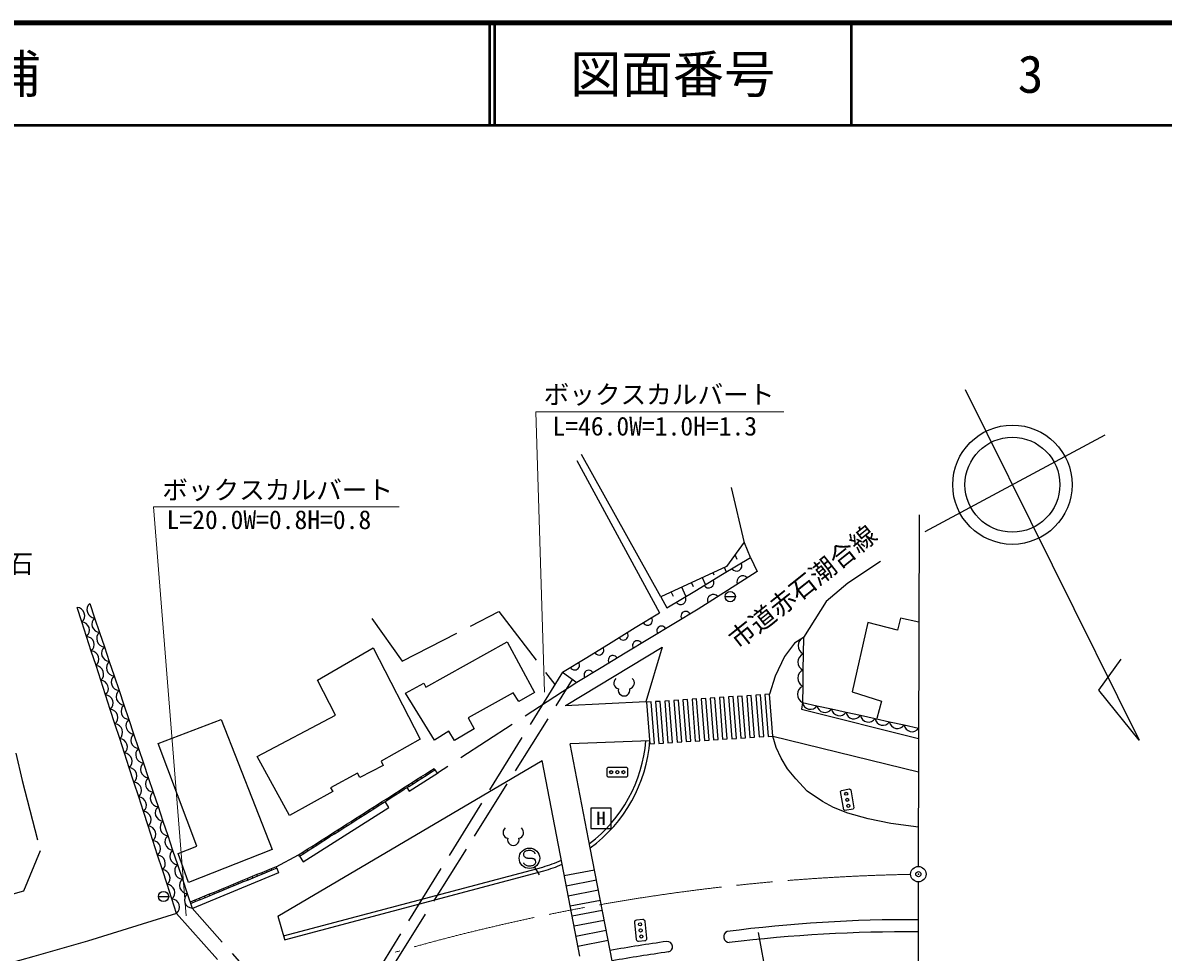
# Model space of a CAD drawing. Units: millimetres, scale not verified. Extents: x 40000 to 680000, y 20000 to 380000.
# Drawn here: x 463258 to 574428, y 289346 to 380000 of the extents above; entities that cross this region are included whole.
import ezdxf
from ezdxf.enums import TextEntityAlignment as Align

# ---------------------------------------------------------------- set-up
doc = ezdxf.new("R2010")
doc.units = ezdxf.units.MM
doc.header["$LTSCALE"] = 1000
doc.header["$PDMODE"] = 32
doc.header["$PDSIZE"] = 500
doc.linetypes.add('CHAIN', pattern=[18.5, 12, -1.5, 3.5, -1.5])
doc.linetypes.add('DASHED', pattern=[7.5, 6, -1.5])
for name, color, linetype, lineweight in [('M-BGD', 7, 'Continuous', 25), ('M-BGD-EXST', 7, 'Continuous', 25), ('M-BMK', 2, 'CHAIN', 13), ('M-BMK-SRVR', 3, 'Continuous', 25), ('M-STR-HTXT', 7, 'Continuous', 13), ('M-STR-STRC', 7, 'Continuous', 25), ('M-TTL', 2, 'Continuous', 140), ('M-TTL-LINE', 7, 'Continuous', 50)]:
    doc.layers.add(name, color=color, linetype=linetype, lineweight=lineweight)
doc.layers.add('M-OTRS', color=6, linetype='Continuous')
doc.layers.add('M-TTL-TXT', color=7, linetype='Continuous')
doc.styles.add('ＭＳ ゴシック', font='')
doc.styles.get('ＭＳ ゴシック').set_extended_font_data('MS Gothic')

msp = doc.modelspace()

# ---------------------------------------------------------------- linework, layer by layer
at = {"layer": 'M-BGD'}
for p, q in [((517264, 337316), (525334, 322454)), ((533601, 329263), (532355, 334661)), ((550638, 332017), (550555, 297703)), ((534203, 327839), (533601, 329263)), ((532895, 327648), (532688, 328099)), ((531479, 326206), (534203, 327839)), ((531845, 326426), (531646, 326858)), ((534203, 327839), (534844, 326465)), ((528755, 324574), (531479, 326206)), ((529810, 325206), (529503, 325874)), ((530644, 326130), (530542, 326351)), ((534844, 326465), (531963, 324637)), ((527902, 324063), (527494, 324951)), ((528634, 324999), (528454, 325392)), ((531963, 324637), (529082, 322810)), ((525443, 324009), (526031, 322942)), ((526031, 322942), (528755, 324574)), ((526687, 324026), (526477, 324484)), ((469007, 321562), (468544, 322984)), ((469787, 323371), (470262, 321955)), ((522967, 321003), (525334, 322454)), ((529082, 322810), (526719, 321376)), ((469469, 320140), (469007, 321562)), ((470262, 321955), (470738, 320540)), ((526719, 321376), (524356, 319943)), ((470738, 320540), (471213, 319124)), ((520599, 319553), (522967, 321003)), ((469931, 318719), (469469, 320140)), ((471213, 319124), (471688, 317709)), ((518232, 318102), (520599, 319553)), ((524356, 319943), (521994, 318510)), ((539352, 320034), (539329, 318451)), ((470394, 317297), (469931, 318719)), ((515865, 316651), (518232, 318102)), ((521994, 318510), (519631, 317076)), ((539329, 318451), (539307, 316867)), ((470856, 315875), (470394, 317297)), ((471688, 317709), (472163, 316293)), ((519631, 317076), (517268, 315643)), ((539307, 316867), (539285, 315284)), ((471318, 314453), (470856, 315875)), ((472163, 316293), (472638, 314877)), ((515865, 316651), (517268, 315643)), ((472638, 314877), (473113, 313462)), ((539285, 315284), (539262, 313700)), ((471781, 313031), (471318, 314453)), ((539262, 313700), (540678, 313388)), ((472243, 311610), (471781, 313031)), ((473113, 313462), (473589, 312046)), ((540678, 313388), (542094, 313076)), ((542094, 313076), (543509, 312763)), ((543509, 312763), (544925, 312451)), ((544925, 312451), (546341, 312139)), ((472705, 310188), (472243, 311610)), ((473589, 312046), (474064, 310631)), ((546341, 312139), (547757, 311826)), ((547757, 311826), (549172, 311514)), ((549172, 311514), (550588, 311202)), ((473167, 308766), (472705, 310188)), ((474064, 310631), (474539, 309215)), ((536372, 310431), (550578, 306939)), ((474539, 309215), (475014, 307799)), ((524387, 309979), (516623, 309658)), ((518580, 299517), (516623, 309658)), ((473630, 307344), (473167, 308766)), ((488110, 292857), (513879, 308041)), ((515832, 297926), (513879, 308041)), ((474092, 305923), (473630, 307344)), ((475014, 307799), (475489, 306384)), ((502500, 306724), (502926, 306996)), ((502581, 306598), (503007, 306869)), ((502926, 306996), (503353, 307268)), ((503007, 306869), (502926, 306996)), ((503007, 306869), (503433, 307141)), ((503353, 307268), (503433, 307141)), ((503433, 307141), (503652, 306802)), ((474554, 304501), (474092, 305923)), ((475489, 306384), (475964, 304968)), ((500795, 305636), (501221, 305908)), ((500876, 305510), (501302, 305782)), ((501221, 305908), (501648, 306180)), ((501302, 305782), (501221, 305908)), ((501302, 305782), (501728, 306054)), ((501648, 306180), (502074, 306452)), ((501728, 306054), (501648, 306180)), ((501728, 306054), (502155, 306326)), ((502074, 306452), (502500, 306724)), ((502155, 306326), (502074, 306452)), ((502155, 306326), (502581, 306598)), ((502581, 306598), (502500, 306724)), ((475964, 304968), (476440, 303553)), ((499090, 304549), (499516, 304821)), ((499171, 304422), (499597, 304694)), ((499516, 304821), (499943, 305093)), ((499597, 304694), (499516, 304821)), ((499597, 304694), (500023, 304966)), ((499943, 305093), (500369, 305365)), ((500023, 304966), (499943, 305093)), ((500023, 304966), (500450, 305238)), ((500369, 305365), (500795, 305636)), ((500450, 305238), (500369, 305365)), ((500450, 305238), (500876, 305510)), ((500876, 305510), (500795, 305636)), ((475017, 303079), (474554, 304501)), ((476440, 303553), (476915, 302137)), ((497385, 303461), (497811, 303733)), ((497466, 303335), (497892, 303607)), ((497811, 303733), (498238, 304005)), ((497892, 303607), (497811, 303733)), ((497892, 303607), (498318, 303879)), ((498238, 304005), (498664, 304277)), ((498318, 303879), (498238, 304005)), ((498318, 303879), (498745, 304151)), ((498664, 304277), (499090, 304549)), ((498745, 304151), (498664, 304277)), ((498745, 304151), (499171, 304422)), ((499171, 304422), (499090, 304549)), ((475479, 301657), (475017, 303079)), ((495680, 302374), (496106, 302646)), ((495761, 302247), (496187, 302519)), ((496106, 302646), (496533, 302918)), ((496187, 302519), (496106, 302646)), ((496187, 302519), (496613, 302791)), ((496533, 302918), (496959, 303190)), ((496613, 302791), (496533, 302918)), ((496613, 302791), (497040, 303063)), ((496959, 303190), (497385, 303461)), ((497040, 303063), (496959, 303190)), ((497040, 303063), (497466, 303335)), ((497466, 303335), (497385, 303461)), ((475941, 300235), (475479, 301657)), ((476915, 302137), (477390, 300721)), ((493549, 301014), (493975, 301286)), ((493975, 301286), (494401, 301558)), ((494056, 301160), (493975, 301286)), ((494056, 301160), (494482, 301432)), ((494401, 301558), (494828, 301830)), ((494482, 301432), (494401, 301558)), ((494482, 301432), (494908, 301704)), ((494828, 301830), (495254, 302102)), ((494908, 301704), (494828, 301830)), ((494908, 301704), (495335, 301975)), ((495254, 302102), (495680, 302374)), ((495335, 301975), (495254, 302102)), ((495335, 301975), (495761, 302247)), ((495761, 302247), (495680, 302374)), ((476404, 298814), (475941, 300235)), ((477390, 300721), (477865, 299306)), ((491844, 299927), (492270, 300199)), ((492270, 300199), (492696, 300471)), ((492351, 300072), (492270, 300199)), ((492351, 300072), (492777, 300344)), ((492696, 300471), (493123, 300743)), ((492777, 300344), (492696, 300471)), ((492777, 300344), (493203, 300616)), ((493123, 300743), (493549, 301014)), ((493203, 300616), (493123, 300743)), ((493203, 300616), (493630, 300888)), ((493630, 300888), (493549, 301014)), ((493630, 300888), (494056, 301160)), ((477865, 299306), (478340, 297890)), ((490139, 298839), (490565, 299111)), ((490565, 299111), (490991, 299383)), ((490646, 298985), (490565, 299111)), ((490646, 298985), (491072, 299257)), ((490991, 299383), (491418, 299655)), ((491072, 299257), (490991, 299383)), ((491072, 299257), (491498, 299529)), ((491418, 299655), (491844, 299927)), ((491498, 299529), (491418, 299655)), ((491498, 299529), (491925, 299800)), ((491925, 299800), (491844, 299927)), ((491925, 299800), (492351, 300072)), ((476866, 297392), (476404, 298814)), ((490220, 298713), (490139, 298839)), ((490220, 298713), (490646, 298985)), ((477328, 295970), (476866, 297392)), ((478340, 297890), (478815, 296475)), ((486087, 296912), (485621, 296719)), ((486552, 297104), (486087, 296912)), ((486144, 296773), (486087, 296912)), ((486609, 296965), (486144, 296773)), ((487017, 297296), (486552, 297104)), ((486609, 296965), (486552, 297104)), ((487075, 297157), (486609, 296965)), ((487483, 297488), (487017, 297296)), ((487075, 297157), (487017, 297296)), ((487540, 297349), (487075, 297157)), ((487948, 297680), (487483, 297488)), ((487540, 297349), (487483, 297488)), ((488005, 297541), (487540, 297349)), ((488005, 297541), (487948, 297680)), ((488665, 290940), (513945, 297655)), ((488765, 290563), (514054, 297280)), ((477791, 294548), (477328, 295970)), ((478815, 296475), (479290, 295059)), ((483294, 295759), (482829, 295567)), ((483760, 295951), (483294, 295759)), ((483351, 295621), (483294, 295759)), ((483817, 295813), (483351, 295621)), ((484225, 296143), (483760, 295951)), ((483817, 295813), (483760, 295951)), ((484282, 296005), (483817, 295813)), ((484690, 296335), (484225, 296143)), ((484282, 296005), (484225, 296143)), ((484748, 296197), (484282, 296005)), ((485156, 296527), (484690, 296335)), ((484748, 296197), (484690, 296335)), ((485213, 296389), (484748, 296197)), ((485621, 296719), (485156, 296527)), ((485213, 296389), (485156, 296527)), ((485678, 296581), (485213, 296389)), ((485678, 296581), (485621, 296719)), ((486144, 296773), (485678, 296581)), ((550552, 296203), (550477, 265221)), ((479290, 295059), (479766, 293643)), ((480502, 294607), (480037, 294415)), ((480967, 294799), (480502, 294607)), ((480559, 294468), (480502, 294607)), ((481024, 294660), (480559, 294468)), ((481433, 294991), (480967, 294799)), ((481024, 294660), (480967, 294799)), ((481490, 294852), (481024, 294660)), ((481898, 295183), (481433, 294991)), ((481490, 294852), (481433, 294991)), ((481955, 295045), (481490, 294852)), ((482363, 295375), (481898, 295183)), ((481955, 295045), (481898, 295183)), ((482421, 295237), (481955, 295045)), ((482829, 295567), (482363, 295375)), ((482421, 295237), (482363, 295375)), ((482886, 295429), (482421, 295237)), ((482886, 295429), (482829, 295567)), ((483351, 295621), (482886, 295429)), ((478253, 293127), (477791, 294548)), ((480037, 294415), (479571, 294223)), ((480094, 294276), (479619, 294080)), ((480094, 294276), (480037, 294415)), ((480559, 294468), (480094, 294276)), ((488110, 292857), (488758, 290620)), ((520707, 288502), (520511, 289516))]:
    msp.add_line(p, q, dxfattribs=at)
at = {"layer": 'M-BGD', "linetype": 'DASHED'}
for p, q in [((491378, 275246), (516854, 315941)), ((515865, 316651), (492628, 279103)), ((517268, 315643), (503767, 306876)), ((487948, 297680), (490139, 298839)), ((492628, 279103), (479766, 293643)), ((478253, 293127), (492010, 277671))]:
    msp.add_line(p, q, dxfattribs=at)
at = {"layer": 'M-BGD'}
for points in [[(533585, 329335), (531860, 326956), (525443, 324009), (517714, 337889)], [(546881, 327459), (543689, 325331), (541560, 323548), (539352, 320034)], [(550613, 321524), (548823, 321933), (548511, 320742), (545637, 321512), (544108, 314742), (546962, 313835), (546516, 312131)], [(516240, 313430), (525598, 319114), (524004, 313756), (516132, 313365)], [(539352, 320034), (538500, 319477), (537516, 318200), (536585, 316284), (536053, 314502)], [(539262, 313700), (539168, 313041), (550585, 310180)], [(550565, 301551), (547866, 301911), (545671, 302369), (543675, 302908), (542278, 303467), (541201, 304046), (539724, 305063), (538627, 306241), (537809, 307218), (537190, 308276), (536691, 309314), (536372, 310431)], [(500702, 305399), (500927, 305050), (503767, 306876)], [(490220, 298713), (490577, 298162), (498945, 303465), (498569, 304039)], [(488005, 297541), (488190, 297091), (479801, 293603)], [(478253, 293127), (469551, 290415), (464348, 288920), (460107, 287770), (455699, 286784), (451046, 285859), (448140, 285424), (445850, 285146)]]:
    msp.add_lwpolyline(points, dxfattribs=at)
at = {"layer": 'M-BGD', "linetype": 'DASHED'}
for points in [[(497279, 321887), (500224, 317719), (509652, 322582), (515119, 315446)], [(460866, 316058), (463180, 306109), (464955, 299223), (463322, 295291), (460264, 294451), (458517, 288363)]]:
    msp.add_lwpolyline(points, dxfattribs=at)
at = {"layer": 'M-BGD'}
for points in [[(510463, 319620), (513133, 314692), (511605, 313793), (511065, 314641), (506659, 312199), (507252, 311130), (505345, 309989), (504796, 310913), (503394, 310032), (500577, 314626), (502340, 315580), (502556, 315190)], [(497400, 319047), (502010, 310117), (498203, 307977), (498377, 307572), (496121, 306380), (495901, 306808), (493266, 305388), (493494, 305010), (489270, 302688), (486107, 308443), (493751, 312463), (491994, 315889)], [(482580, 312046), (487567, 299357), (479413, 296151), (478403, 298981), (480224, 299673), (476464, 309708)]]:
    msp.add_lwpolyline(points, close=True, dxfattribs=at)
for centre, radius, start, end in [((532826, 327048), 530, 214.18763, 27.66767), ((533442, 325489), 573, 39.744, 205.03927), ((530102, 325416), 530, 214.18715, 27.6687), ((527377, 323784), 530, 214.18774, 27.66812), ((530561, 323662), 573, 39.74222, 205.0402), ((468482, 322177), 809, 310.45735, 85.56809), ((470316, 322761), 807, 130.93462, 266.17528), ((527881, 322125), 462, 26.54146, 215.94332), ((468944, 320756), 809, 310.45773, 85.56747), ((470791, 321345), 807, 130.93467, 266.17499), ((524169, 321698), 464, 207.06612, 35.937), ((471267, 319930), 807, 130.93462, 266.17528), ((521802, 320247), 464, 207.06662, 35.93585), ((525518, 320692), 462, 26.5428, 215.94304), ((469406, 319334), 809, 310.45833, 85.56784), ((471742, 318514), 807, 130.93565, 266.17474), ((519435, 318797), 464, 207.06698, 35.93654), ((523155, 319259), 462, 26.5428, 215.94304), ((539718, 319237), 877, 114.65017, 243.73256), ((469869, 317912), 809, 310.45773, 85.56747), ((520793, 317826), 462, 26.5428, 215.94304), ((539695, 317654), 877, 114.65067, 243.73134), ((470331, 316490), 809, 310.4574, 85.5678), ((472217, 317099), 807, 130.93462, 266.17528), ((517067, 317346), 464, 207.06698, 35.93654), ((518430, 316392), 462, 26.54123, 215.94461), ((539673, 316070), 877, 114.65033, 243.73167), ((470793, 315069), 809, 310.45735, 85.56809), ((472692, 315683), 807, 130.93467, 266.17499), ((473167, 314267), 807, 130.93462, 266.17528), ((539651, 314487), 877, 114.65121, 243.73152), ((471256, 313647), 809, 310.45838, 85.56755), ((540030, 313813), 775, 188.366, 326.75523), ((471718, 312225), 809, 310.45735, 85.56809), ((473642, 312852), 807, 130.93464, 266.17575), ((541445, 313501), 775, 188.36545, 326.75638), ((542861, 313188), 775, 188.366, 326.75523), ((544277, 312876), 775, 188.366, 326.75523), ((545692, 312564), 775, 188.36545, 326.75638), ((472180, 310803), 809, 310.45773, 85.56747), ((474118, 311436), 807, 130.93462, 266.17528), ((547108, 312252), 775, 188.366, 326.75523), ((548524, 311939), 775, 188.36578, 326.75622), ((549939, 311627), 775, 188.36567, 326.75539), ((472643, 309381), 809, 310.45735, 85.56809), ((474593, 310021), 807, 130.93467, 266.17499), ((475068, 308605), 807, 130.93462, 266.17528), ((510040, 311100), 14001, 307.16398, 355.33924), ((510040, 311100), 14391, 306.40157, 355.53056), ((473105, 307960), 809, 310.45871, 85.56722), ((473567, 306538), 809, 310.4574, 85.5678), ((475543, 307189), 807, 130.93467, 266.17499), ((474030, 305116), 809, 310.45735, 85.56809), ((476018, 305774), 807, 130.9356, 266.17503), ((476493, 304358), 807, 130.93467, 266.17499), ((474492, 303694), 809, 310.45773, 85.56747), ((476969, 302943), 807, 130.93462, 266.17528), ((474954, 302273), 809, 310.45833, 85.56784), ((475417, 300851), 809, 310.45773, 85.56747), ((477444, 301527), 807, 130.93467, 266.17499), ((475879, 299429), 809, 310.4574, 85.5678), ((477919, 300111), 807, 130.93598, 266.17441), ((478394, 298696), 807, 130.93462, 266.17528), ((476341, 298007), 809, 310.45735, 85.56809), ((510040, 311100), 14001, 286.19364, 294.09541), ((476803, 296585), 809, 310.45871, 85.56722), ((478869, 297280), 807, 130.93467, 266.17499), ((510040, 311100), 14391, 286.19367, 293.73257), ((477266, 295164), 809, 310.45735, 85.56809), ((479344, 295865), 807, 130.93462, 266.17528), ((479820, 294449), 807, 130.93565, 266.17474), ((477728, 293742), 809, 310.45773, 85.56747), ((549660, 156071), 136445, 89.62913, 97.46761), ((532135, 290838), 561, 111.83336, 269.68086), ((549092, 153605), 137721, 89.39767, 97.07392), ((545962, 147006), 144764, 97.91479, 100.12595), ((526077, 289877), 517, 280.69122, 95.40095), ((545962, 147006), 143731, 97.91385, 100.1202)]:
    msp.add_arc(centre, radius, start, end, dxfattribs=at)
at = {"layer": 'M-BGD-EXST'}
for p, q in [((531721, 324028), (532721, 324028)), ((520211, 307306), (520311, 307406)), ((520211, 306506), (520211, 307306)), ((520311, 307406), (522111, 307406)), ((522111, 307406), (522211, 307306)), ((522211, 307306), (522211, 306506)), ((520311, 306406), (520211, 306506)), ((522111, 306406), (520311, 306406)), ((522211, 306506), (522111, 306406)), ((542977, 305011), (543059, 305127)), ((543290, 303238), (542977, 305011)), ((543059, 305127), (543846, 305266)), ((543846, 305266), (543962, 305185)), ((543962, 305185), (544275, 303412)), ((543406, 303157), (543290, 303238)), ((544194, 303296), (543406, 303157)), ((544275, 303412), (544194, 303296)), ((513129, 297634), (513591, 296898)), ((476479, 294782), (477479, 294782)), ((523690, 292532), (523072, 292468)), ((522888, 292241), (523058, 290594)), ((524087, 290700), (523917, 292347)), ((534940, 291274), (537077, 279515)), ((523285, 290409), (523903, 290473))]:
    msp.add_line(p, q, dxfattribs=at)
msp.add_lwpolyline([(518621, 301401), (520621, 301401), (520621, 303401), (518621, 303401)], close=True, dxfattribs=at)
for points in [[(512129, 297968), (512114, 297991), (512100, 298015), (512090, 298040), (512084, 298064)], [(512379, 298545), (512405, 298541), (512430, 298536), (512455, 298531), (512481, 298527), (512506, 298523), (512532, 298519), (512557, 298516), (512583, 298513), (512608, 298511), (512634, 298509), (512655, 298509), (512676, 298508), (512697, 298508), (512718, 298508), (512739, 298509), (512760, 298509), (512782, 298509), (512803, 298510), (512824, 298510), (512845, 298509), (512857, 298509), (512868, 298509), (512880, 298508), (512892, 298507), (512904, 298506), (512915, 298505), (512927, 298504), (512938, 298503), (512950, 298501), (512962, 298499), (512976, 298497), (512989, 298494), (513003, 298491), (513017, 298487), (513030, 298483), (513042, 298479), (513054, 298475), (513066, 298470), (513078, 298465), (513089, 298460), (513101, 298454), (513112, 298448), (513124, 298442), (513134, 298434), (513148, 298424), (513161, 298411), (513177, 298395)]]:
    msp.add_lwpolyline(points, dxfattribs=at)
for centre, radius in [((532221, 324028), 500), ((520611, 306906), 149), ((521211, 306906), 150), ((521811, 306906), 150), ((543522, 304802), 149), ((543626, 304211), 150), ((543730, 303621), 150), ((512645, 298509), 1000), ((476979, 294782), 500), ((523426, 292062), 155), ((523487, 291470), 155), ((523549, 290878), 155)]:
    msp.add_circle(centre, radius, dxfattribs=at)
for centre, radius, start, end in [((521448, 315600), 576, 130.6006, 257.47189), ((522298, 315600), 576, 282.52967, 49.39784), ((521873, 314903), 566, 166.31445, 13.68555), ((510649, 301024), 576, 130.6006, 257.47189), ((511499, 301024), 576, 282.52967, 49.39784), ((511074, 300328), 566, 166.31445, 13.68555), ((512519, 298780), 491, 135.15085, 149.93667), ((512421, 298886), 347, 114.63796, 136.08554), ((512522, 298663), 591, 100.05395, 114.52623), ((512612, 298171), 1092, 90.54544, 100.1869), ((512631, 298006), 1257, 82.47698, 91.3279), ((512705, 298549), 709, 69.27414, 82.6429), ((512807, 298820), 419, 50.33996, 69.2792), ((512814, 298839), 401, 40.39427, 49.36849), ((512733, 298748), 521, 31.07407, 42.21432), ((512355, 298888), 298, 172.36814, 193.72008), ((512346, 298881), 290, 150.0708, 170.82171), ((512354, 298889), 298, 193.7824, 222.17001), ((512483, 298244), 449, 217.94831, 228.20445), ((512463, 298988), 445, 222.25697, 242.81644), ((512555, 299171), 650, 242.95506, 254.28289), ((512925, 298160), 344, 309.52638, 337.1503), ((512920, 298163), 346, 0.82024, 42.03911), ((513019, 298920), 188, 15.48494, 31.07407), ((513101, 298948), 101, 353.24514, 12.74605), ((512917, 298155), 349, 338.2637, 2.05452), ((512491, 298265), 470, 229.12381, 248.26742), ((512586, 298505), 728, 248.31346, 261.14941), ((512661, 298997), 1226, 261.2217, 270.98278), ((512679, 299044), 1272, 270.15164, 279.41634), ((512769, 298494), 715, 279.49367, 291.46503), ((512874, 298227), 428, 291.45807, 309.06252), ((523094, 292262), 207, 95.88861, 185.88861), ((523711, 292326), 207, 5.88861, 95.88861), ((523264, 290615), 207, 185.88861, 275.88861), ((523881, 290679), 207, 275.88861, 5.88861)]:
    msp.add_arc(centre, radius, start, end, dxfattribs=at)
at = {"layer": 'M-BMK'}
msp.add_arc((553623, 101630), 195348, 91.11882, 106.0676, dxfattribs=at)
at = {"layer": 'M-BMK-SRVR'}
msp.add_line((551217, 330373), (568773, 339803), dxfattribs=at)
msp.add_lwpolyline([(555129, 344219), (572093, 310024), (568158, 314903), (570342, 317927)], dxfattribs=at)
for centre, radius in [((559730, 334945), 5816), ((559730, 334945), 4629), ((550559, 296957), 750)]:
    msp.add_circle(centre, radius, dxfattribs=at)
msp.add_point((550559, 296957), dxfattribs=at)
at = {"layer": 'M-OTRS'}
msp.add_point((550559, 296957), dxfattribs=at)
at = {"layer": 'M-STR-HTXT'}
for points in [[(537446, 342053), (513257, 342053), (514108, 314719)], [(499963, 332799), (475988, 332799), (479187, 292910)]]:
    msp.add_lwpolyline(points, dxfattribs=at)
at = {"layer": 'M-STR-STRC'}
for p, q in [((524505, 313759), (524056, 313730)), ((524056, 313730), (524376, 309660)), ((524825, 309688), (524505, 313759)), ((525394, 313816), (524945, 313787)), ((524945, 313787), (525264, 309717)), ((525713, 309746), (525394, 313816)), ((526282, 313873), (525833, 313845)), ((525833, 313845), (526152, 309774)), ((526601, 309803), (526282, 313873)), ((527170, 313931), (526721, 313902)), ((526721, 313902), (527040, 309831)), ((527489, 309860), (527170, 313931)), ((528058, 313988), (527609, 313959)), ((527609, 313959), (527929, 309888)), ((528378, 309917), (528058, 313988)), ((528947, 314045), (528498, 314016)), ((528498, 314016), (528817, 309945)), ((529266, 309974), (528947, 314045)), ((529835, 314102), (529386, 314073)), ((529386, 314073), (529705, 310002)), ((530154, 310031), (529835, 314102)), ((530723, 314159), (530274, 314130)), ((530274, 314130), (530593, 310059)), ((531042, 310088), (530723, 314159)), ((531611, 314216), (531162, 314187)), ((531162, 314187), (531482, 310117)), ((531931, 310145), (531611, 314216)), ((532500, 314273), (532051, 314244)), ((532051, 314244), (532370, 310174)), ((532819, 310203), (532500, 314273)), ((533388, 314330), (532939, 314302)), ((532939, 314302), (533258, 310231)), ((533707, 310260), (533388, 314330)), ((534276, 314388), (533827, 314359)), ((533827, 314359), (534146, 310288)), ((534595, 310317), (534276, 314388)), ((535164, 314445), (534715, 314416)), ((534715, 314416), (535034, 310345)), ((535484, 310374), (535164, 314445)), ((536053, 314502), (535603, 314473)), ((535603, 314473), (535923, 310402)), ((536372, 310431), (536053, 314502)), ((532370, 310174), (532819, 310203)), ((533258, 310231), (533707, 310260)), ((534146, 310288), (534595, 310317)), ((535034, 310345), (535484, 310374)), ((535923, 310402), (536372, 310431)), ((524376, 309660), (524825, 309688)), ((525264, 309717), (525713, 309746)), ((526152, 309774), (526601, 309803)), ((527040, 309831), (527489, 309860)), ((527929, 309888), (528378, 309917)), ((528817, 309945), (529266, 309974)), ((529705, 310002), (530154, 310031)), ((530593, 310059), (531042, 310088)), ((531482, 310117), (531931, 310145)), ((520511, 289516), (518580, 299517)), ((517563, 288958), (515832, 297926)), ((516047, 296813), (518993, 297381)), ((516237, 295831), (519182, 296399)), ((516426, 294849), (519372, 295417)), ((516616, 293867), (519561, 294436)), ((516805, 292885), (519751, 293454)), ((516995, 291903), (519940, 292472)), ((517184, 290921), (520130, 291490)), ((517374, 289940), (520320, 290508))]:
    msp.add_line(p, q, dxfattribs=at)
at = {"layer": 'M-TTL'}
msp.add_line((680000, 380000), (40000, 380000), dxfattribs=at)
at = {"layer": 'M-TTL-LINE'}
for p, q in [((508747, 380000), (508747, 370000)), ((509247, 380000), (509247, 370000)), ((543997, 380000), (543997, 370000)), ((40000, 370000), (680000, 370000))]:
    msp.add_line(p, q, dxfattribs=at)

# ---------------------------------------------------------------- texts
at = {"layer": 'M-BGD-EXST', "style": 'ＭＳ ゴシック'}
msp.add_text('H', height=1320, dxfattribs=at).set_placement((519621, 302401), align=Align.MIDDLE_CENTER)
at = {"layer": 'M-STR-HTXT', "style": 'ＭＳ ゴシック'}
for s, p in [('ボックスカルバート', (525279, 342275)), ('L=46.0W=1.0H=1.3', (524866, 339191)), ('ボックスカルバート', (488103, 332969)), ('L=20.0W=0.8H=0.8', (487250, 330068))]:
    msp.add_text(s, height=1833, dxfattribs=at).set_placement(p, align=Align.BOTTOM_CENTER)
msp.add_text('市道赤石潮合線', height=1833, rotation=38.526, dxfattribs=at).set_placement((539280, 324989), align=Align.MIDDLE_CENTER)
msp.add_text('赤石', height=1833, dxfattribs=at).set_placement((461766, 327255), align=Align.MIDDLE_CENTER)
at = {"layer": 'M-TTL-TXT', "style": 'ＭＳ ゴシック'}
msp.add_text('防府市大字田島\u3000大字西浦', height=3666, dxfattribs=at).set_placement((405024, 375000), align=Align.MIDDLE_LEFT)
for s, p in [('図面番号', (526622, 375000)), ('3', (561497, 375000))]:
    msp.add_text(s, height=3666, dxfattribs=at).set_placement(p, align=Align.MIDDLE_CENTER)

doc.saveas('drawing.dxf')
